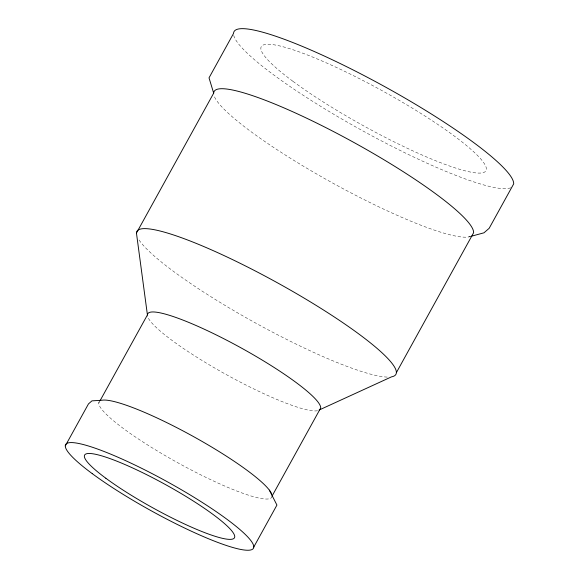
<?xml version="1.0" encoding="UTF-8"?>
<svg xmlns="http://www.w3.org/2000/svg" width="579" height="579" viewBox="0 0 579 579"><rect width="100%" height="100%" fill="white"/><g stroke="black" fill="none" stroke-linecap="round" stroke-linejoin="round"><path stroke-width="0.43" stroke-dasharray="2.9 2.17" d="M98.785 403.027L99.653 401.457M468.802 236.912L470.488 236.456M317.524 410.757A98.611 15.257 28.9 0 1 223.277 372.912A98.611 15.257 28.9 0 1 147.435 315.504M387.228 377.081A147.913 22.885 28.9 0 1 252.082 321.077A147.913 22.885 28.9 0 1 138.026 238.244M470.821 236.341A147.913 22.885 28.9 0 1 335.654 184.672A147.913 22.885 28.9 0 1 214.136 95.875M510.678 187.777A159.428 24.665 28.9 0 1 362.91 130.941A159.428 24.665 28.9 0 1 233.735 35.384M272.065 496.073A98.611 15.257 28.9 0 1 180.018 463.989A98.611 15.257 28.9 0 1 99.349 401.522M292.974 81.342A128.357 19.86 28.9 0 0 482.213 172.86A128.357 19.86 28.9 0 0 345.62 71.81A128.357 19.86 28.9 0 0 292.974 81.342"/><path stroke-width="0.87" d="M100.087 400.668L147.421 314.933L136.449 233.062L213.68 93.154L209.019 77.854L233.532 33.444A159.428 24.665 28.9 0 1 375.091 81.4A159.428 24.665 28.9 0 1 513.674 183.898L489.161 228.307L483.986 232.801L471.335 236.232M65.326 445.83L88.478 403.896L91.938 400.863L101.969 400.241A98.611 15.257 28.9 0 1 193.393 436.523A98.611 15.257 28.9 0 1 271.739 494.198M272.065 496.073L320.701 407.971A98.611 15.257 28.9 0 0 234.944 344.556A98.611 15.257 28.9 0 0 147.421 314.933M253.776 547.017L276.928 505.076L269.344 490.116M396.369 372.652L473.6 232.744A147.913 22.885 28.9 0 0 345.019 137.643A147.913 22.885 28.9 0 0 213.68 93.154M319.152 410.012L391.57 376.828A147.913 22.885 28.9 0 0 284.759 286.894A147.913 22.885 28.9 0 0 136.449 233.062M105.848 478.247A85.569 13.237 28.9 0 0 231.976 539.215A85.569 13.237 28.9 0 0 140.827 471.82A85.569 13.237 28.9 0 0 105.848 478.247M92.249 473.644A107.245 16.588 28.9 0 0 250.316 550.05A107.245 16.588 28.9 0 0 136.087 465.588A107.245 16.588 28.9 0 0 92.249 473.644"/></g></svg>
